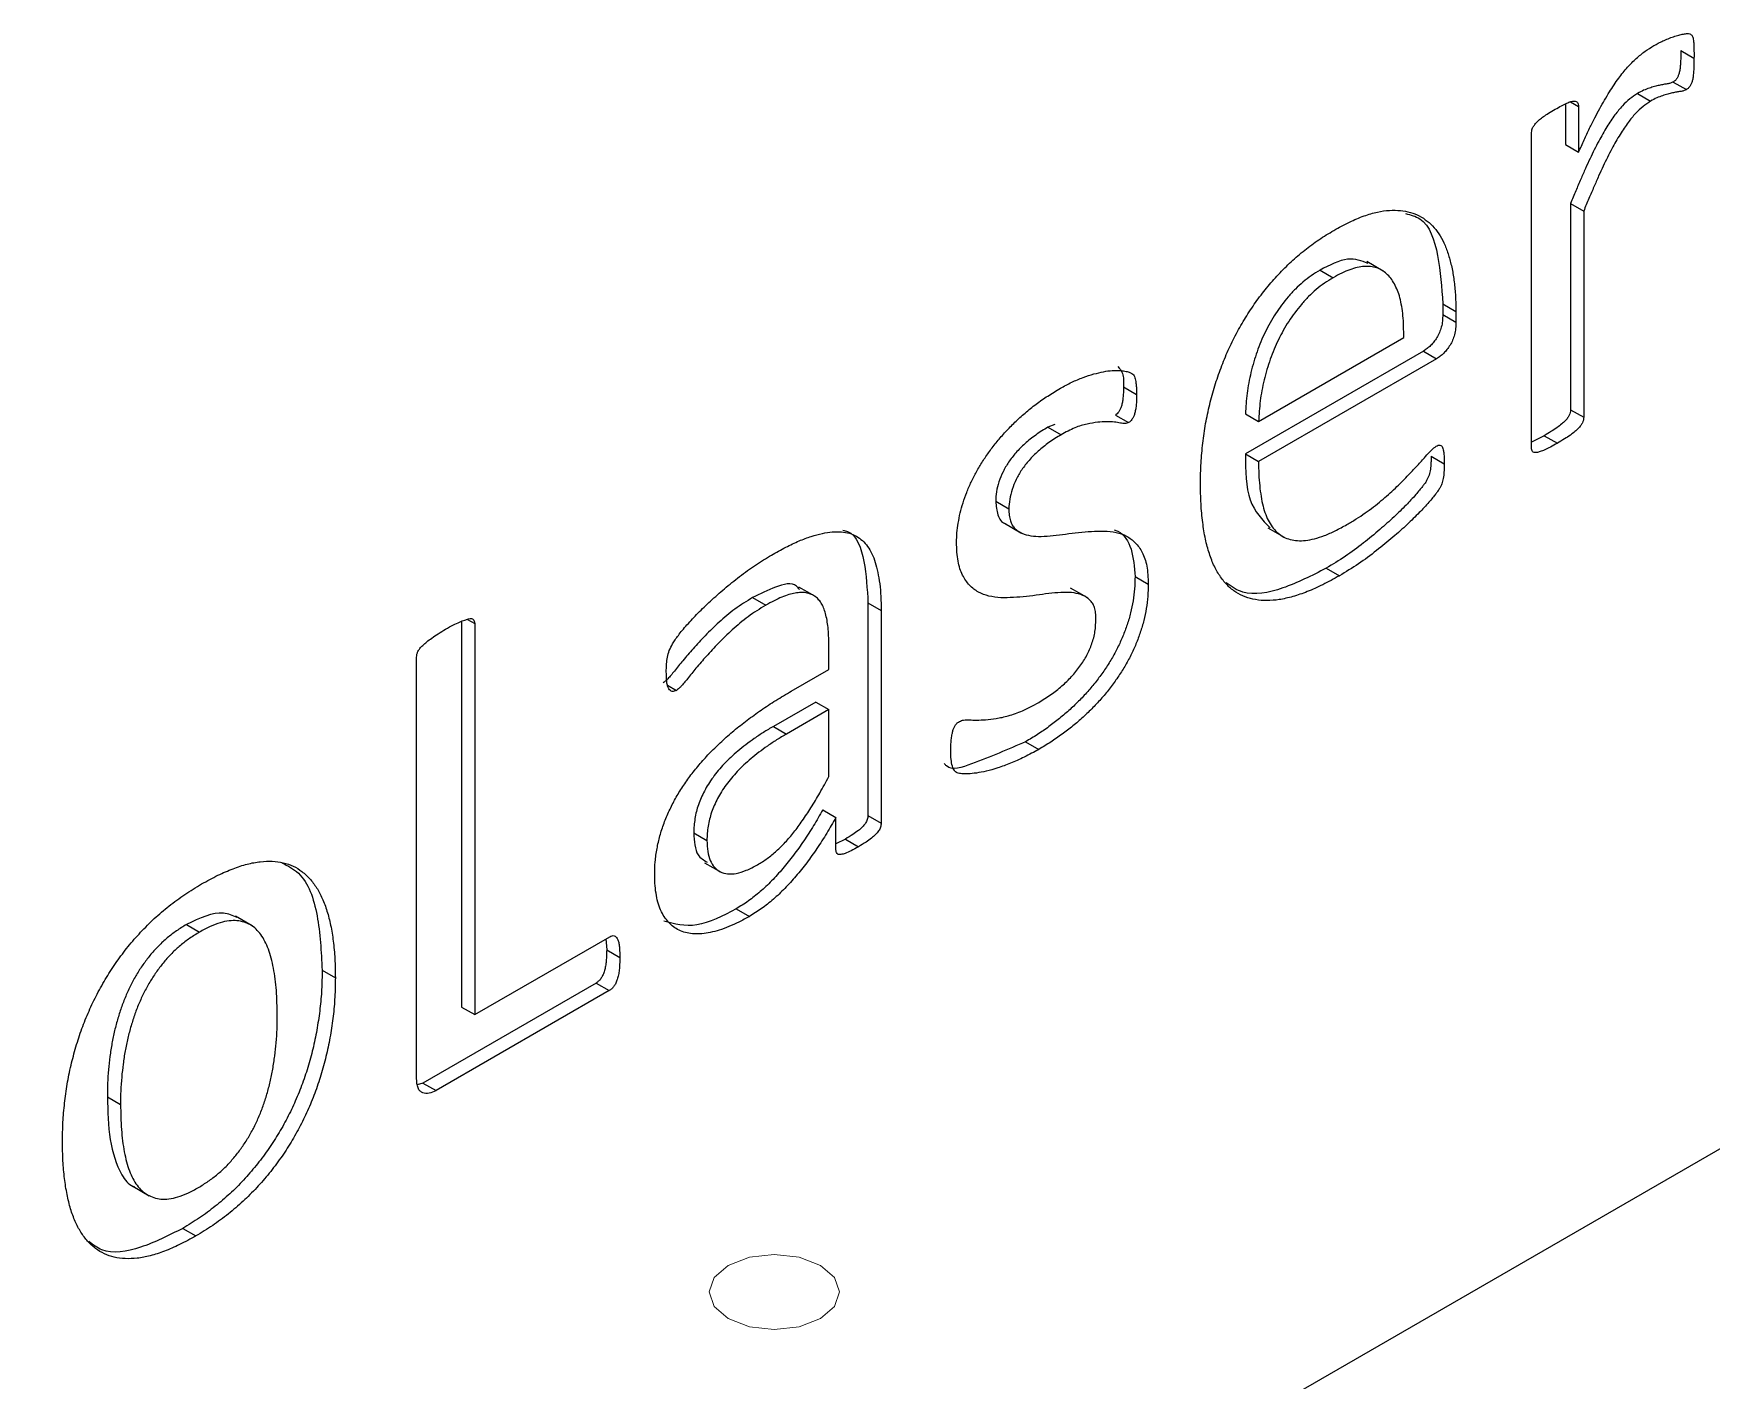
# Model space of a CAD drawing. Header units: millimetres. Extents: x 0 to 210, y 0 to 306.
# Drawn here: x 71.62 to 80.64, y 204.13 to 211.37 of the extents above; entities that cross this region are included whole.
import ezdxf

# ---------------------------------------------------------------- set-up
doc = ezdxf.new("R2010")
doc.units = ezdxf.units.MM

msp = doc.modelspace()

# ---------------------------------------------------------------- linework, layer by layer
at = {"color": 7, "linetype": 'Continuous', "lineweight": 25}
for p, q in [((80.47523758, 211.27737253), (80.54594826, 211.23655213)), ((80.24224329, 211.04661655), (80.31295397, 211.00579614)), ((80.43429297, 211.10851454), (80.50500365, 211.06769413)), ((79.85521931, 210.99030727), (79.85521931, 210.77197094)), ((79.88283026, 211.00144402), (79.92592999, 210.97656307)), ((79.92592999, 210.97656307), (79.92592999, 210.73115053)), ((79.67246341, 209.14499876), (79.67246341, 210.83023993)), ((79.85521931, 210.77197094), (79.92592999, 210.73115053)), ((89.99420713, 210.7508662), (39.43577486, 181.56410451)), ((79.88251572, 210.45619673), (79.88251572, 209.34790018)), ((79.88251572, 210.45619673), (79.95322639, 210.41537633)), ((79.95322639, 210.41537633), (79.95322639, 209.30707978)), ((78.87674026, 210.09308821), (78.78835191, 210.14411372)), ((78.53670564, 210.09805448), (78.60741631, 210.05723407)), ((79.19620619, 209.91702899), (79.19620619, 209.85961596)), ((79.19620619, 209.91702899), (79.26691687, 209.87620858)), ((79.26691687, 209.87620858), (79.26691687, 209.81879555)), ((79.19620619, 209.85961596), (79.26691687, 209.81879555)), ((78.2062567, 209.28529166), (78.98615388, 209.73551672)), ((79.09238238, 209.66233879), (78.13554602, 209.10996891)), ((79.16309306, 209.62151838), (78.2062567, 209.06914851)), ((79.09238238, 209.66233879), (79.16309306, 209.62151838)), ((77.48043239, 209.47026898), (77.55114306, 209.42944857)), ((79.88251572, 209.34790018), (79.95322639, 209.30707978)), ((77.1121805, 209.26814329), (77.07488585, 209.25416388)), ((77.07488585, 209.25416388), (77.14559653, 209.21334347)), ((77.43705061, 209.3191417), (77.50776128, 209.2783213)), ((78.13554602, 209.32611207), (78.2062567, 209.28529166)), ((79.74115935, 209.20832099), (79.67246341, 209.17351714)), ((79.74115935, 209.20832099), (79.81187003, 209.16750059)), ((78.13554602, 209.10996891), (78.2062567, 209.06914851)), ((79.13381442, 209.09749204), (79.2045251, 209.05667163)), ((76.79412286, 208.85567628), (76.86483354, 208.81485587)), ((76.8410765, 208.73739156), (76.92946484, 208.68636605)), ((78.25562842, 208.71336587), (78.34401677, 208.66234036)), ((77.54282416, 208.45090048), (77.61353484, 208.41008007)), ((78.56985127, 208.49611537), (78.64056194, 208.45529496)), ((75.48828251, 208.33823727), (75.55899319, 208.29741686)), ((75.82556284, 208.34402423), (75.73717449, 208.39504973)), ((77.28494347, 208.33854427), (77.19655512, 208.38956977)), ((76.10781334, 208.30975406), (76.10781334, 207.16712227)), ((76.10781334, 208.30975406), (76.17852402, 208.26893365)), ((76.17852402, 208.26893365), (76.17852402, 207.12630186)), ((73.92410122, 208.21114283), (73.92410122, 206.13839569)), ((73.95608617, 208.22113534), (73.9948119, 208.19877945)), ((73.9948119, 208.19877945), (73.9948119, 206.09757528)), ((75.89776103, 207.95262548), (75.89776103, 208.08658921)), ((73.68285303, 205.76100662), (73.68285303, 208.01868943)), ((75.69596264, 207.83612975), (75.89776103, 207.95262548)), ((75.03119113, 207.86708882), (75.07838155, 207.83984637)), ((75.82705035, 207.77730273), (75.59941786, 207.64589329)), ((75.89776103, 207.73648232), (75.67012854, 207.60507288)), ((75.82705035, 207.77730273), (75.89776103, 207.73648232)), ((75.89776103, 207.3768066), (75.89776103, 207.73648232)), ((75.59941786, 207.64589329), (75.67012854, 207.60507288)), ((76.95497666, 207.5638681), (77.02568734, 207.5230477)), ((75.86458291, 207.19838453), (75.93529358, 207.15756413)), ((76.10781334, 207.16712227), (76.17852402, 207.12630186)), ((75.17193672, 207.07489894), (75.2426474, 207.03407854)), ((75.93529358, 206.98645079), (75.93529358, 207.15756413)), ((75.98644184, 207.04076871), (75.93529358, 207.01537484)), ((75.98644184, 207.04076871), (76.05715252, 206.99994831)), ((75.22989211, 206.91405576), (75.31828046, 206.86303025)), ((72.79843436, 206.57512995), (72.71004601, 206.62615546)), ((75.40005664, 206.66623188), (75.47076732, 206.62541148)), ((72.44619606, 206.58207813), (72.51690673, 206.54125773)), ((73.9948119, 206.09757528), (74.72011628, 206.51628459)), ((74.69944143, 206.50434925), (74.70399841, 206.44565106)), ((74.70399841, 206.44565106), (74.77470909, 206.40483065)), ((73.17539992, 206.33659717), (73.2461106, 206.29577676)), ((74.64696843, 206.26750717), (73.7164536, 205.73033239)), ((74.64696843, 206.26750717), (74.7176791, 206.22668676)), ((74.7176791, 206.22668676), (73.78716427, 205.68951199)), ((73.92410122, 206.13839569), (73.9948119, 206.09757528)), ((73.7164536, 205.73033239), (73.68636032, 205.72068386)), ((73.7164536, 205.73033239), (73.78716427, 205.68951199)), ((72.02115209, 205.65619226), (72.09186277, 205.61537185)), ((72.15780453, 205.17594867), (72.24619288, 205.12492316)), ((72.42621119, 204.94946745), (72.49692187, 204.90864704))]:
    msp.add_line(p, q, dxfattribs=at)
at = {"color": 7, "linetype": 'Continuous', "lineweight": 18, "flags": 128}
msp.add_lwpolyline([(75.35694805, 204.75035988), (75.28107759, 204.68480991), (75.25443542, 204.60748846), (75.28107759, 204.530167), (75.35694805, 204.46461704), (75.47049622, 204.42081795), (75.60443542, 204.40543776), (75.73837463, 204.42081795), (75.8519228, 204.46461704), (75.92779326, 204.530167), (75.95443542, 204.60748846), (75.92779326, 204.68480991), (75.8519228, 204.75035988), (75.73837463, 204.79415896), (75.60443542, 204.80953916), (75.47049622, 204.79415896), (75.35694805, 204.75035988)], dxfattribs=at)
at = {"color": 7, "linetype": 'Continuous', "lineweight": 25}
for points, knots in [([(80.33050166, 211.30411708), (80.3381421, 211.30844568), (80.35425886, 211.31757642), (80.37962592, 211.32972333), (80.40716526, 211.34189852), (80.43561693, 211.35215388), (80.46334557, 211.36064939), (80.48792187, 211.36575292), (80.50830278, 211.36979633), (80.52214804, 211.36767062), (80.53111166, 211.36361167), (80.5363572, 211.35731483), (80.54015008, 211.34966837), (80.54234385, 211.33850051), (80.54453356, 211.32307616), (80.54490936, 211.30067015), (80.54633263, 211.27169282), (80.54608668, 211.24920772), (80.54594826, 211.23655213)], [0, 0, 0, 0, 0.0695103247, 0.1466251063, 0.2315389512, 0.321734066, 0.4099563261, 0.4904013224, 0.5568565065, 0.6040331533, 0.6385516149, 0.6652076076, 0.6910303938, 0.7229491632, 0.7647705254, 0.8239887472, 0.9009332346, 1, 1, 1, 1]), ([(79.92592999, 210.73115053), (79.93596191, 210.75348541), (79.95525745, 210.79644462), (79.98376528, 210.85828877), (80.01206731, 210.91433525), (80.04696643, 210.98011292), (80.08865309, 211.05203953), (80.13864932, 211.12650799), (80.18674402, 211.18778013), (80.23516525, 211.23543025), (80.2827656, 211.27480088), (80.31469024, 211.2944068), (80.33050166, 211.30411708)], [0, 0, 0, 0, 0.1004618626, 0.1932297, 0.2787887278, 0.3561357754, 0.4960420431, 0.6157090158, 0.7215123213, 0.816872714, 0.9093019471, 1, 1, 1, 1]), ([(80.47523758, 211.27737253), (80.47516819, 211.2647589), (80.47504176, 211.24177657), (80.47360609, 211.2097662), (80.47145733, 211.1834351), (80.46778648, 211.16169762), (80.46237021, 211.14378244), (80.45547339, 211.12885179), (80.44573976, 211.11617328), (80.43828558, 211.11118588), (80.43429297, 211.10851454)], [0, 0, 0, 0, 0.2257333133, 0.4112915658, 0.5604717992, 0.6781381815, 0.7701496367, 0.846969611, 0.918034076, 1, 1, 1, 1]), ([(80.54594826, 211.23655213), (80.54587887, 211.2239385), (80.54575244, 211.20095616), (80.54431677, 211.16894579), (80.54216801, 211.1426147), (80.53849716, 211.12087721), (80.53308089, 211.10296203), (80.52618406, 211.08803139), (80.51645044, 211.07535288), (80.50899625, 211.07036547), (80.50500365, 211.06769413)], [0, 0, 0, 0, 0.2257333133, 0.4112915658, 0.5604717992, 0.6781381815, 0.7701496367, 0.846969611, 0.918034076, 1, 1, 1, 1]), ([(80.24224329, 211.04661655), (80.22850046, 211.03765427), (80.20076388, 211.01956608), (80.15960216, 210.98010071), (80.11810598, 210.92934706), (80.07552887, 210.86529412), (80.03081634, 210.7865724), (79.99350499, 210.71127675), (79.96199417, 210.64292448), (79.93687658, 210.58494401), (79.91000807, 210.52219349), (79.89189741, 210.47871794), (79.88251572, 210.45619673)], [0, 0, 0, 0, 0.0809335826, 0.1633448848, 0.2529535741, 0.3600839835, 0.4840530961, 0.6297843139, 0.7114179489, 0.8004306105, 0.8966190156, 1, 1, 1, 1]), ([(80.43429297, 211.10851454), (80.42938355, 211.10623392), (80.41836797, 211.10111677), (80.40114071, 211.09809937), (80.38136421, 211.09549413), (80.35862251, 211.09033009), (80.33349513, 211.08491142), (80.3053906, 211.07534772), (80.27483438, 211.06501846), (80.25333031, 211.05287661), (80.24224329, 211.04661655)], [0, 0, 0, 0, 0.0746337228, 0.1674602908, 0.2751189128, 0.396778869, 0.5278700413, 0.6744447998, 0.8321510925, 1, 1, 1, 1]), ([(80.50500365, 211.06769413), (80.50009423, 211.06541352), (80.48907865, 211.06029636), (80.47185139, 211.05727896), (80.45207489, 211.05467372), (80.42933319, 211.04950968), (80.40420581, 211.04409101), (80.37610127, 211.03452731), (80.34554505, 211.02419806), (80.32404098, 211.01205621), (80.31295397, 211.00579614)], [0, 0, 0, 0, 0.0746337228, 0.1674602908, 0.2751189128, 0.396778869, 0.5278700413, 0.6744447998, 0.8321510925, 1, 1, 1, 1]), ([(79.67246341, 210.83023993), (79.67280307, 210.8349525), (79.67344032, 210.84379368), (79.6768042, 210.85848775), (79.68562435, 210.87410013), (79.69872734, 210.89044685), (79.71618655, 210.90782488), (79.73883764, 210.92422805), (79.76714697, 210.94284033), (79.78830361, 210.95507632), (79.80017157, 210.96194018)], [0, 0, 0, 0, 0.0772829389, 0.1449892055, 0.2219411668, 0.3194881072, 0.4417875585, 0.5841468939, 0.7667244077, 1, 1, 1, 1]), ([(79.80017157, 210.96194018), (79.81155357, 210.96849674), (79.83222561, 210.9804048), (79.86018769, 210.99418026), (79.88275224, 211.00421163), (79.89974262, 211.00657323), (79.91204289, 211.00452098), (79.9203664, 210.99885165), (79.92524885, 210.98943632), (79.92569566, 210.98099179), (79.92592999, 210.97656307)], [0, 0, 0, 0, 0.2271962272, 0.4126349198, 0.5604310762, 0.678562844, 0.7721724521, 0.8503303303, 0.9215059574, 1, 1, 1, 1]), ([(80.31295397, 211.00579614), (80.29921114, 210.99683387), (80.27147456, 210.97874568), (80.23031283, 210.93928031), (80.18881665, 210.88852665), (80.14623955, 210.82447371), (80.10152702, 210.74575199), (80.06421567, 210.67045634), (80.03270485, 210.60210407), (80.00758726, 210.5441236), (79.98071875, 210.48137308), (79.96260808, 210.43789754), (79.95322639, 210.41537633)], [0, 0, 0, 0, 0.0809335826, 0.1633448848, 0.2529535741, 0.3600839835, 0.4840530961, 0.6297843139, 0.7114179489, 0.8004306105, 0.8966190156, 1, 1, 1, 1]), ([(78.61034093, 210.31108943), (78.63865431, 210.32680631), (78.69322669, 210.35709968), (78.77172512, 210.38957801), (78.84392052, 210.4117234), (78.90911934, 210.41992236), (78.96870289, 210.41944058), (79.02232088, 210.40913218), (79.07090071, 210.39074755), (79.11319528, 210.36225439), (79.1509959, 210.32683458), (79.1827124, 210.28235807), (79.20981009, 210.23108878), (79.23028789, 210.1708745), (79.24689717, 210.10544728), (79.25856803, 210.03408122), (79.26542037, 209.95750149), (79.26641416, 209.90351671), (79.26691687, 209.87620858)], [0, 0, 0, 0, 0.077659023, 0.1496832512, 0.2171759299, 0.2806991553, 0.3413310647, 0.4002056352, 0.4571903021, 0.5139826947, 0.5709760858, 0.6279555174, 0.6864182245, 0.7462128576, 0.8078644908, 0.8703301056, 0.9344066321, 1, 1, 1, 1]), ([(78.99673408, 210.40139261), (79.02353443, 210.39465428), (79.11591742, 210.37142673), (79.17841855, 210.17985289), (79.19027069, 210.00472988), (79.19620619, 209.91702899)], [0, 0, 0, 0, 0.1694350571, 0.5840564666, 1, 1, 1, 1]), ([(77.89429783, 208.95266311), (77.8947146, 208.98859233), (77.89552844, 209.05875218), (77.90609659, 209.16649801), (77.92033221, 209.27119544), (77.94269353, 209.37455267), (77.97022183, 209.47492817), (78.00358576, 209.57238098), (78.04190718, 209.66629266), (78.08614766, 209.75653191), (78.13564359, 209.84271314), (78.18992737, 209.92506135), (78.2493252, 210.0029463), (78.31350328, 210.07592325), (78.38197371, 210.14457292), (78.45483723, 210.20634684), (78.53134981, 210.26353373), (78.58365256, 210.295022), (78.61034093, 210.31108943)], [0, 0, 0, 0, 0.0754354862, 0.1473046475, 0.2162688163, 0.2822251943, 0.34590267, 0.4069527778, 0.4663052273, 0.523942804, 0.5809056873, 0.6376136647, 0.6945281484, 0.7523852457, 0.8115130734, 0.8723422395, 0.9348604508, 1, 1, 1, 1]), ([(78.79501246, 210.13402512), (78.76002863, 210.14714652), (78.68535873, 210.17515299), (78.58829417, 210.12481073), (78.53670564, 210.09805448)], [0, 0, 0, 0, 0.4685130945, 1, 1, 1, 1]), ([(78.53670564, 210.09805448), (78.52091667, 210.08842496), (78.4901354, 210.06965182), (78.44558349, 210.03540273), (78.40400589, 209.99718633), (78.36554675, 209.95536604), (78.33036743, 209.91027046), (78.29739602, 209.86402666), (78.26813612, 209.81515864), (78.24164185, 209.76483942), (78.21816023, 209.71277629), (78.19774136, 209.6592486), (78.18014195, 209.60418432), (78.16012164, 209.52904459), (78.14222231, 209.4343305), (78.13778682, 209.36243404), (78.13554602, 209.32611207)], [0, 0, 0, 0, 0.0688725322, 0.1342699807, 0.1964150959, 0.2576842815, 0.31715024, 0.3760085416, 0.4342053481, 0.4925057385, 0.5515261257, 0.6118608591, 0.6734206836, 0.737576197, 0.8674239144, 1, 1, 1, 1]), ([(78.60741631, 210.05723407), (78.59162735, 210.04760456), (78.56084608, 210.02883141), (78.51629416, 209.99458233), (78.47471657, 209.95636593), (78.43625743, 209.91454563), (78.40107811, 209.86945006), (78.36810669, 209.82320625), (78.3388468, 209.77433823), (78.31235253, 209.72401902), (78.2888709, 209.67195589), (78.26845204, 209.6184282), (78.25085263, 209.56336392), (78.23083232, 209.48822418), (78.21293299, 209.39351009), (78.2084975, 209.32161364), (78.2062567, 209.28529166)], [0, 0, 0, 0, 0.0688725322, 0.1342699807, 0.1964150959, 0.2576842815, 0.31715024, 0.3760085416, 0.4342053481, 0.4925057385, 0.5515261257, 0.6118608591, 0.6734206836, 0.737576197, 0.8674239144, 1, 1, 1, 1]), ([(78.98615388, 209.73551672), (78.98619462, 209.75599487), (78.98627394, 209.79586776), (78.98301135, 209.85214234), (78.97598997, 209.90295131), (78.96670007, 209.94915557), (78.95326591, 209.98940554), (78.93672637, 210.02430022), (78.91719062, 210.05434668), (78.89477394, 210.07922801), (78.86944263, 210.0988508), (78.84046837, 210.11122783), (78.80893534, 210.11839589), (78.77418549, 210.11833076), (78.73663642, 210.11274464), (78.6961859, 210.10032496), (78.65276861, 210.08226628), (78.62287349, 210.06576566), (78.60741631, 210.05723407)], [0, 0, 0, 0, 0.0773780166, 0.1506622716, 0.2202321916, 0.2870646895, 0.3496975328, 0.4107496359, 0.4698388345, 0.5275299891, 0.5838912787, 0.6397180705, 0.6948500373, 0.7513586536, 0.8088529467, 0.8694577149, 0.932503531, 1, 1, 1, 1]), ([(79.19620619, 209.85961596), (79.19586475, 209.8479489), (79.19522524, 209.82609664), (79.18974558, 209.79300867), (79.17920204, 209.76263795), (79.16541582, 209.73528849), (79.14837327, 209.71267774), (79.13110265, 209.6915385), (79.11192979, 209.67528207), (79.09889483, 209.66665099), (79.09238238, 209.66233879)], [0, 0, 0, 0, 0.1669474989, 0.3126907189, 0.4409304696, 0.5591222451, 0.6727782306, 0.7802622941, 0.890216001, 1, 1, 1, 1]), ([(79.26691687, 209.81879555), (79.26657543, 209.8071285), (79.26593591, 209.78527624), (79.26045625, 209.75218827), (79.24991272, 209.72181755), (79.2361265, 209.69446808), (79.21908394, 209.67185733), (79.20181332, 209.65071809), (79.18264047, 209.63446166), (79.16960551, 209.62583059), (79.16309306, 209.62151838)], [0, 0, 0, 0, 0.1669474989, 0.3126907189, 0.4409304696, 0.5591222451, 0.6727782306, 0.7802622941, 0.890216001, 1, 1, 1, 1]), ([(77.14169704, 209.46325936), (77.16203682, 209.47431938), (77.20288002, 209.4965284), (77.26314002, 209.52128477), (77.32051897, 209.54037462), (77.37255078, 209.55200898), (77.41846651, 209.5597912), (77.45632596, 209.55932363), (77.48665429, 209.55588902), (77.50953115, 209.55050055), (77.52520514, 209.54379463), (77.53499906, 209.53567067), (77.54045128, 209.52537796), (77.54355499, 209.51278568), (77.54663188, 209.49787318), (77.54891703, 209.47924869), (77.55113691, 209.45652452), (77.55114089, 209.43902587), (77.55114306, 209.42944857)], [0, 0, 0, 0, 0.11567817758, 0.23228698939, 0.34578408751, 0.44901913322, 0.54173675166, 0.62234719366, 0.69035530385, 0.74268590336, 0.78129942472, 0.80829646838, 0.82979656075, 0.85379437247, 0.88116857587, 0.91384967842, 0.95284851887, 1, 1, 1, 1]), ([(77.44967016, 209.57997589), (77.45964115, 209.56903692), (77.4823689, 209.54410279), (77.48112857, 209.49681239), (77.48043239, 209.47026898)], [0, 0, 0, 0, 0.438714445, 1, 1, 1, 1]), ([(76.58407055, 208.63588866), (76.58434578, 208.65259714), (76.58489324, 208.68583225), (76.59239101, 208.738886), (76.6027353, 208.79271571), (76.61810684, 208.84794523), (76.63736036, 208.9037762), (76.66208568, 208.95959868), (76.69048727, 209.01521118), (76.72326871, 209.07031736), (76.76074547, 209.12458707), (76.80203932, 209.17832822), (76.84800093, 209.23081354), (76.89812523, 209.28235825), (76.95300459, 209.33177986), (77.01191051, 209.37964439), (77.07544759, 209.42317616), (77.11910293, 209.44958914), (77.14169704, 209.46325936)], [0, 0, 0, 0, 0.0540453228, 0.1075024178, 0.1613698505, 0.2151533665, 0.2694800235, 0.3242723609, 0.3795741191, 0.4364197911, 0.4950741581, 0.5565301599, 0.6201854163, 0.6879756766, 0.759439323, 0.8351211791, 0.9146658541, 1, 1, 1, 1]), ([(77.48043239, 209.47026898), (77.48039032, 209.45992147), (77.48031218, 209.44070106), (77.47847408, 209.41308458), (77.47512603, 209.38887362), (77.470624, 209.36828361), (77.46421988, 209.35055922), (77.45579987, 209.33664468), (77.44661425, 209.32568169), (77.44019011, 209.32128861), (77.43705061, 209.3191417)], [0, 0, 0, 0, 0.2080106405, 0.3863782933, 0.5362090303, 0.662984213, 0.7628872753, 0.8511646361, 0.927263575, 1, 1, 1, 1]), ([(77.55114306, 209.42944857), (77.551101, 209.41910107), (77.55102285, 209.39988065), (77.54918476, 209.37226418), (77.54583671, 209.34805322), (77.54133468, 209.32746321), (77.53493056, 209.30973882), (77.52651055, 209.29582428), (77.51732493, 209.28486128), (77.51090079, 209.28046821), (77.50776128, 209.2783213)], [0, 0, 0, 0, 0.2080106405, 0.3863782933, 0.5362090303, 0.662984213, 0.7628872753, 0.8511646361, 0.927263575, 1, 1, 1, 1]), ([(79.88251572, 209.34790018), (79.88238056, 209.34302779), (79.88212288, 209.3337385), (79.8759097, 209.31801194), (79.86635729, 209.30232327), (79.85242424, 209.2860514), (79.83335887, 209.26916755), (79.80895141, 209.2497857), (79.77739582, 209.23015284), (79.75415274, 209.21614928), (79.74115935, 209.20832099)], [0, 0, 0, 0, 0.0746975081, 0.1424118008, 0.2158617876, 0.3100956665, 0.4246086208, 0.575323277, 0.7625964841, 1, 1, 1, 1]), ([(77.07488585, 209.25416388), (77.05289637, 209.24066694), (77.01119941, 209.21507375), (76.95300323, 209.16865809), (76.90341346, 209.11971156), (76.86331992, 209.06810754), (76.83233215, 209.01465397), (76.81031496, 208.96043943), (76.79654579, 208.90602271), (76.79493697, 208.8725927), (76.79412286, 208.85567628)], [0, 0, 0, 0, 0.16856715156, 0.31964085167, 0.45254517281, 0.5701358717, 0.67766417698, 0.78455484248, 0.89097937039, 1, 1, 1, 1]), ([(77.50776128, 209.2783213), (77.5014382, 209.27613897), (77.48551111, 209.27064196), (77.46195777, 209.27767821), (77.42968636, 209.28185346), (77.38893019, 209.28358302), (77.34008803, 209.28068121), (77.28332929, 209.27173376), (77.2176143, 209.25257216), (77.17040535, 209.22685704), (77.14559653, 209.21334347)], [0, 0, 0, 0, 0.049290785, 0.1241575461, 0.2233517512, 0.3428905603, 0.4804481729, 0.6363849268, 0.8089163557, 1, 1, 1, 1]), ([(79.95322639, 209.30707978), (79.95309124, 209.30220738), (79.95283356, 209.29291809), (79.94662038, 209.27719154), (79.93706797, 209.26150287), (79.92313492, 209.245231), (79.90406955, 209.22834715), (79.87966209, 209.20896529), (79.8481065, 209.18933243), (79.82486342, 209.17532888), (79.81187003, 209.16750059)], [0, 0, 0, 0, 0.0746975081, 0.1424118008, 0.2158617876, 0.3100956665, 0.4246086208, 0.575323277, 0.7625964841, 1, 1, 1, 1]), ([(77.14559653, 209.21334347), (77.12360704, 209.19984653), (77.08191009, 209.17425334), (77.02371391, 209.12783769), (76.97412413, 209.07889116), (76.9340306, 209.02728713), (76.90304283, 208.97383356), (76.88102564, 208.91961903), (76.86725647, 208.8652023), (76.86564765, 208.83177229), (76.86483354, 208.81485587)], [0, 0, 0, 0, 0.16856715156, 0.31964085167, 0.45254517281, 0.5701358717, 0.67766417698, 0.78455484248, 0.89097937039, 1, 1, 1, 1]), ([(78.68101911, 208.7308174), (78.69792835, 208.74066209), (78.73065933, 208.75971831), (78.77828411, 208.79224243), (78.82310937, 208.82440792), (78.87744944, 208.86852999), (78.93842563, 208.92280933), (79.00294267, 208.98660633), (79.05649239, 209.04425601), (79.0999012, 209.09182986), (79.13238703, 209.13027007), (79.15258942, 209.14565737), (79.16065588, 209.15180125)], [0, 0, 0, 0, 0.1013556813, 0.1961927748, 0.286596348, 0.3720157256, 0.5284931605, 0.6650230693, 0.7824769239, 0.8779575631, 0.9512705721, 1, 1, 1, 1]), ([(79.16065588, 209.15180125), (79.16445853, 209.15373854), (79.1717079, 209.15743179), (79.18138295, 209.15736561), (79.18980671, 209.15411473), (79.19546462, 209.1446533), (79.19990043, 209.13088824), (79.20239925, 209.11124205), (79.20449401, 209.0863562), (79.20451409, 209.06718169), (79.2045251, 209.05667163)], [0, 0, 0, 0, 0.089644472, 0.17089824, 0.2530660275, 0.3465442205, 0.4602127991, 0.6050801564, 0.7835340285, 1, 1, 1, 1]), ([(79.81187003, 209.16750059), (79.79936579, 209.16062282), (79.77661367, 209.14810835), (79.7455247, 209.13147246), (79.72086744, 209.12280463), (79.701353, 209.1169937), (79.68727949, 209.11718096), (79.67773668, 209.12196685), (79.67326965, 209.13209582), (79.67273721, 209.14061689), (79.67246341, 209.14499876)], [0, 0, 0, 0, 0.2303970038, 0.4192195353, 0.5711810645, 0.6923876535, 0.7874011359, 0.859313501, 0.9276534899, 1, 1, 1, 1]), ([(78.13554602, 209.10996891), (78.13669866, 209.02031334), (78.13891898, 208.84760897), (78.22617482, 208.75659931), (78.26813376, 208.71283527)], [0, 0, 0, 0, 0.5191274533, 1, 1, 1, 1]), ([(78.2062567, 209.06914851), (78.20645399, 209.04635531), (78.2068379, 209.00200215), (78.21223802, 208.93998831), (78.21899689, 208.88209462), (78.22984888, 208.83023285), (78.24361414, 208.78360611), (78.26248047, 208.7444066), (78.28426067, 208.71015802), (78.31077085, 208.68324143), (78.3411892, 208.6623345), (78.37654359, 208.64990999), (78.41554858, 208.64311223), (78.45916604, 208.6439226), (78.50792465, 208.65377725), (78.56128878, 208.67104329), (78.61959626, 208.6969893), (78.66004241, 208.71926466), (78.68101911, 208.7308174)], [0, 0, 0, 0, 0.0726862798, 0.1414398026, 0.2075631469, 0.2702946731, 0.3300250936, 0.3876639343, 0.4433748831, 0.4984196083, 0.5527899469, 0.6082328076, 0.6642390714, 0.7231110496, 0.7852659374, 0.8517424272, 0.9231087297, 1, 1, 1, 1]), ([(79.13381442, 209.09749204), (79.13376612, 209.08995142), (79.13367542, 209.07579064), (79.13185559, 209.05508589), (79.13071945, 209.03706636), (79.12821993, 209.02037142), (79.12497887, 209.00476179), (79.11989732, 208.98941253), (79.11285199, 208.97426184), (79.10575643, 208.96035644), (79.0967199, 208.94726923), (79.08550774, 208.93265919), (79.06960373, 208.91395428), (79.04127692, 208.87931149), (78.9956318, 208.83134601), (78.93129557, 208.76845988), (78.85459991, 208.70027012), (78.76751625, 208.62889965), (78.67133988, 208.55719317), (78.60435058, 208.51687772), (78.56985127, 208.49611537)], [0, 0, 0, 0, 0.029101049, 0.054649852, 0.0765776449, 0.0965485915, 0.114731066, 0.1316476088, 0.1494032396, 0.1679457981, 0.1808949883, 0.1998606253, 0.2271997156, 0.2610406174, 0.3450806361, 0.4474335948, 0.5658248231, 0.7003358151, 0.8456737373, 1, 1, 1, 1]), ([(79.2045251, 209.05667163), (79.2044768, 209.04913102), (79.2043861, 209.03497024), (79.20256627, 209.01426548), (79.20143012, 208.99624595), (79.19893061, 208.97955101), (79.19568955, 208.96394139), (79.190608, 208.94859213), (79.18356267, 208.93344143), (79.17646711, 208.91953603), (79.16743057, 208.90644883), (79.15621842, 208.89183879), (79.14031441, 208.87313388), (79.1119876, 208.83849109), (79.06634247, 208.7905256), (79.00200625, 208.72763948), (78.92531059, 208.65944972), (78.83822693, 208.58807925), (78.74205056, 208.51637277), (78.67506126, 208.47605732), (78.64056194, 208.45529496)], [0, 0, 0, 0, 0.029101049, 0.054649852, 0.0765776449, 0.0965485915, 0.114731066, 0.1316476088, 0.1494032396, 0.1679457981, 0.1808949883, 0.1998606253, 0.2271997156, 0.2610406174, 0.3450806361, 0.4474335948, 0.5658248231, 0.7003358151, 0.8456737373, 1, 1, 1, 1]), ([(78.64056194, 208.45529496), (78.61080789, 208.43893856), (78.55310021, 208.40721548), (78.46918725, 208.36922054), (78.39114218, 208.34293466), (78.31833071, 208.32570764), (78.25171948, 208.32098755), (78.19016048, 208.32535508), (78.13438818, 208.34086869), (78.08367681, 208.36581239), (78.0390289, 208.40194802), (78.00048835, 208.44908392), (77.96706693, 208.50601071), (77.94053028, 208.57469003), (77.9194121, 208.65344365), (77.9054062, 208.74379595), (77.89566563, 208.84343309), (77.89476242, 208.91556188), (77.89429783, 208.95266311)], [0, 0, 0, 0, 0.0711392015, 0.1379737369, 0.2014346852, 0.2615247512, 0.3191117718, 0.374954756, 0.42996192, 0.4846568416, 0.5398146766, 0.5962744025, 0.6549927743, 0.7163255804, 0.7810589697, 0.8496473587, 0.9226623815, 1, 1, 1, 1]), ([(76.79412286, 208.85567628), (76.79641739, 208.83032616), (76.80100538, 208.77963772), (76.82648691, 208.73986944), (76.84830317, 208.73511496), (76.85094516, 208.73453918)], [0, 0, 0, 0, 0.4678890843, 0.9355602877, 1, 1, 1, 1]), ([(76.86483354, 208.81485587), (76.8651409, 208.80317125), (76.86573766, 208.7804846), (76.87225408, 208.75136522), (76.88268431, 208.72740145), (76.90178288, 208.70211887), (76.93512443, 208.68174928), (76.98335683, 208.66881314), (77.03988897, 208.6656578), (77.10323074, 208.67127259), (77.17044618, 208.67979957), (77.23950994, 208.68855372), (77.30891567, 208.69529268), (77.37665599, 208.69653801), (77.4415084, 208.69155134), (77.49824086, 208.67061276), (77.5466682, 208.63540304), (77.57767192, 208.59138734), (77.59640913, 208.54738075), (77.60678753, 208.50769789), (77.61244694, 208.46142881), (77.6131653, 208.42752202), (77.61353484, 208.41008007)], [0, 0, 0, 0, 0.0274294242, 0.0532564471, 0.0776240526, 0.101991658, 0.1511857175, 0.2042834606, 0.261469367, 0.3231472243, 0.3881007046, 0.4544261979, 0.5214088441, 0.589036675, 0.6556575557, 0.7201954998, 0.7842474551, 0.8500542647, 0.884589146, 0.9205278427, 0.959118838, 1, 1, 1, 1]), ([(75.97321576, 208.70037114), (75.98150853, 208.69843979), (76.04566082, 208.68349896), (76.09538062, 208.53492253), (76.10365959, 208.38498254), (76.10781334, 208.30975406)], [0, 0, 0, 0, 0.0688777994, 0.5328337142, 1, 1, 1, 1]), ([(77.43020234, 208.70157831), (77.43676556, 208.69945032), (77.48004232, 208.68541872), (77.53098024, 208.60484372), (77.53887642, 208.50221184), (77.54282416, 208.45090048)], [0, 0, 0, 0, 0.0820568348, 0.5410693815, 1, 1, 1, 1]), ([(75.58872677, 208.56674871), (75.61456762, 208.58103041), (75.66438045, 208.60856093), (75.73619803, 208.64338558), (75.80175448, 208.66727432), (75.86164271, 208.68436647), (75.9156954, 208.69207494), (75.96475617, 208.69327004), (76.0081964, 208.68538146), (76.04597776, 208.66905978), (76.07909635, 208.64561526), (76.1070547, 208.61399639), (76.12994041, 208.57454644), (76.14806121, 208.52753119), (76.16126033, 208.4729534), (76.17182601, 208.41219696), (76.17742005, 208.34347393), (76.17814914, 208.29424535), (76.17852402, 208.26893365)], [0, 0, 0, 0, 0.0829849862, 0.15996833, 0.2309831384, 0.2967785435, 0.3580175506, 0.4161095238, 0.4710896471, 0.5243347843, 0.5767973165, 0.6297529018, 0.6841108046, 0.7402226373, 0.7994351011, 0.8619582136, 0.929023522, 1, 1, 1, 1]), ([(77.33277185, 208.22323265), (77.33245642, 208.23453872), (77.33183933, 208.25665754), (77.32532584, 208.2850146), (77.3150598, 208.3084583), (77.29532755, 208.33231396), (77.26272461, 208.35319826), (77.21416699, 208.3652516), (77.15781859, 208.36786171), (77.09485563, 208.36202934), (77.02781128, 208.35321871), (76.9585611, 208.34387287), (76.88939046, 208.33845805), (76.82111835, 208.3358989), (76.75751649, 208.34472278), (76.70010653, 208.36558128), (76.65129297, 208.40252773), (76.62002963, 208.44804336), (76.60094016, 208.49347027), (76.59165195, 208.5355463), (76.58493447, 208.5826598), (76.58436372, 208.61782578), (76.58407055, 208.63588866)], [0, 0, 0, 0, 0.0264307386, 0.0517082189, 0.0755548677, 0.0990659928, 0.1480165776, 0.2005943851, 0.2572882693, 0.3180916823, 0.3821630387, 0.4485626736, 0.515383274, 0.5826763964, 0.6489012506, 0.7140030012, 0.7790012971, 0.8461971208, 0.8813676026, 0.9182808052, 0.9580252198, 1, 1, 1, 1]), ([(75.02427618, 207.936947), (75.02454494, 207.95192335), (75.02502332, 207.97858048), (75.02858229, 208.01737091), (75.03952451, 208.05488271), (75.05531415, 208.08610906), (75.07212631, 208.11339583), (75.09009911, 208.13658835), (75.11092735, 208.16382834), (75.14617798, 208.20362033), (75.19605484, 208.25781835), (75.26366716, 208.32195578), (75.33807231, 208.38808065), (75.41866575, 208.45269684), (75.50274766, 208.51521215), (75.56008689, 208.54958174), (75.58872677, 208.56674871)], [0, 0, 0, 0, 0.0563931712, 0.1003769527, 0.1397198296, 0.1823882609, 0.2081569167, 0.2390200086, 0.2748640689, 0.3163351025, 0.4102801003, 0.5140435354, 0.6277218741, 0.7484506847, 0.874355812, 1, 1, 1, 1]), ([(77.54282416, 208.45090048), (77.54247418, 208.42945256), (77.54178897, 208.38746092), (77.53295245, 208.32187689), (77.52016433, 208.25730853), (77.50143654, 208.19326242), (77.47787107, 208.1304841), (77.44996652, 208.06881031), (77.41700103, 208.00865353), (77.37994606, 207.94997758), (77.33864068, 207.89366123), (77.29402729, 207.83863985), (77.24509, 207.78668246), (77.19287026, 207.73605599), (77.13737529, 207.68851698), (77.07906471, 207.64360511), (77.01797991, 207.60146503), (76.97627493, 207.57657776), (76.95497666, 207.5638681)], [0, 0, 0, 0, 0.0647248321, 0.1267209951, 0.1865453247, 0.2445635335, 0.3014216315, 0.3576310267, 0.4143305325, 0.4719295863, 0.5303415248, 0.590034348, 0.6523229537, 0.7169237214, 0.7840963538, 0.8531463025, 0.9250034273, 1, 1, 1, 1]), ([(78.56985127, 208.49611537), (78.49232199, 208.45654476), (78.3374789, 208.37751352), (78.14157375, 208.34132862), (78.06062518, 208.39750608), (78.03239333, 208.4170987)], [0, 0, 0, 0, 0.3950583829, 0.7890188142, 1, 1, 1, 1]), ([(75.48828251, 208.33823727), (75.47202572, 208.32853165), (75.44026281, 208.30956858), (75.39379618, 208.2777549), (75.34980046, 208.24336504), (75.29623682, 208.19606646), (75.23532524, 208.13698343), (75.17063498, 208.06700285), (75.11553126, 208.0030795), (75.07629765, 207.9548541), (75.0503308, 207.92102055), (75.03365419, 207.90360031), (75.02006957, 207.88901261), (75.01144884, 207.88320981), (75.00767087, 207.88066677)], [0, 0, 0, 0, 0.0952906216, 0.186181152, 0.2732482423, 0.3568766519, 0.5107924503, 0.6498672411, 0.7704149498, 0.872370113, 0.9141924531, 0.9495882467, 0.9779074446, 1, 1, 1, 1]), ([(75.73926122, 208.38104013), (75.73444992, 208.38792734), (75.70889206, 208.42451259), (75.60936601, 208.39946721), (75.52871753, 208.35868459), (75.48828251, 208.33823727)], [0, 0, 0, 0, 0.10364981778, 0.55059365521, 1, 1, 1, 1]), ([(75.89776103, 208.08658921), (75.89710354, 208.11762676), (75.89586159, 208.17625341), (75.88384417, 208.24057581), (75.87044448, 208.28368071), (75.85696367, 208.30963018), (75.84094934, 208.3309543), (75.82180641, 208.34725484), (75.79952394, 208.35796313), (75.77501273, 208.36523878), (75.74685976, 208.36611048), (75.71610065, 208.36321142), (75.68186293, 208.35452651), (75.64426263, 208.34149361), (75.60276562, 208.321585), (75.57394533, 208.30567241), (75.55899319, 208.29741686)], [0, 0, 0, 0, 0.1442134007, 0.2724038063, 0.3321271679, 0.3880772119, 0.4426480527, 0.4959784851, 0.5490573574, 0.6026936498, 0.6586436939, 0.7174132274, 0.7793610883, 0.8470064668, 0.9206260509, 1, 1, 1, 1]), ([(77.61353484, 208.41008007), (77.61318486, 208.38863215), (77.61249965, 208.34664052), (77.60366313, 208.28105649), (77.59087501, 208.21648813), (77.57214722, 208.15244202), (77.54858174, 208.08966369), (77.5206772, 208.02798991), (77.48771171, 207.96783313), (77.45065673, 207.90915717), (77.40935136, 207.85284083), (77.36473797, 207.79781945), (77.31580068, 207.74586206), (77.26358094, 207.69523559), (77.20808597, 207.64769657), (77.14977539, 207.60278471), (77.08869059, 207.56064462), (77.04698561, 207.53575735), (77.02568734, 207.5230477)], [0, 0, 0, 0, 0.0647248321, 0.1267209951, 0.1865453247, 0.2445635335, 0.3014216315, 0.3576310267, 0.4143305325, 0.4719295863, 0.5303415248, 0.590034348, 0.6523229537, 0.7169237214, 0.7840963538, 0.8531463025, 0.9250034273, 1, 1, 1, 1]), ([(75.55899319, 208.29741686), (75.5427364, 208.28771125), (75.51097349, 208.26874818), (75.46450686, 208.2369345), (75.42051113, 208.20254463), (75.3669475, 208.15524605), (75.30603591, 208.09616303), (75.24134566, 208.02618245), (75.18624194, 207.9622591), (75.14700833, 207.9140337), (75.12104148, 207.88020014), (75.10436487, 207.86277991), (75.09078024, 207.84819221), (75.08215952, 207.8423894), (75.07838155, 207.83984637)], [0, 0, 0, 0, 0.0952906216, 0.186181152, 0.2732482423, 0.3568766519, 0.5107924503, 0.6498672411, 0.7704149498, 0.872370113, 0.9141924531, 0.9495882467, 0.9779074446, 1, 1, 1, 1]), ([(73.68285303, 208.01868943), (73.68325823, 208.02367304), (73.68405709, 208.03349828), (73.68973327, 208.05025729), (73.70087716, 208.06709943), (73.71724799, 208.08353012), (73.73870149, 208.10183498), (73.76642254, 208.12267914), (73.80039658, 208.14651603), (73.82533356, 208.16107874), (73.83883246, 208.16896183)], [0, 0, 0, 0, 0.0690550282, 0.1361428946, 0.2115820834, 0.3032686087, 0.4269725219, 0.5816730595, 0.7735509872, 1, 1, 1, 1]), ([(73.83883246, 208.16896183), (73.85265975, 208.17688285), (73.87776602, 208.19126509), (73.91187184, 208.2065559), (73.93934152, 208.21782619), (73.96062443, 208.22372734), (73.97716445, 208.22695236), (73.9879277, 208.22218463), (73.9936225, 208.212228), (73.99441163, 208.20330528), (73.9948119, 208.19877945)], [0, 0, 0, 0, 0.2317710216, 0.420827934, 0.5754407725, 0.6964317919, 0.7905861104, 0.8639342843, 0.9309841188, 1, 1, 1, 1]), ([(77.0251999, 207.77493332), (77.0471784, 207.78849838), (77.08914404, 207.81439944), (77.14881897, 207.86107316), (77.20150902, 207.91226181), (77.24743107, 207.96729267), (77.28496467, 208.02715807), (77.3125834, 208.09108702), (77.33045194, 208.1585823), (77.33197434, 208.20100791), (77.33277185, 208.22323265)], [0, 0, 0, 0, 0.1508560855, 0.2880439026, 0.4143365269, 0.5316758458, 0.6438594345, 0.754000149, 0.8711324967, 1, 1, 1, 1]), ([(75.07838155, 207.83984637), (75.07427872, 207.83797928), (75.06625972, 207.83433006), (75.0547155, 207.83352819), (75.04564298, 207.8392255), (75.03675797, 207.84789032), (75.03099496, 207.86350891), (75.02645737, 207.8835181), (75.02511364, 207.90908701), (75.02456432, 207.92736141), (75.02427618, 207.936947)], [0, 0, 0, 0, 0.0901816897, 0.17626040509, 0.26948588748, 0.37424635001, 0.50058309232, 0.64662355837, 0.81464099756, 1, 1, 1, 1]), ([(74.96188441, 206.84835686), (74.96232117, 206.87174062), (74.96317193, 206.91728906), (74.97336775, 206.988135), (74.98880213, 207.05750541), (75.01087811, 207.12605662), (75.03956096, 207.19319916), (75.07286599, 207.25935651), (75.11229108, 207.32377777), (75.15695766, 207.38691651), (75.20726971, 207.44863853), (75.26255236, 207.50911636), (75.32336218, 207.56779401), (75.38899283, 207.6253309), (75.45974662, 207.68094563), (75.53470204, 207.73573357), (75.61400226, 207.78739821), (75.66817277, 207.81960661), (75.69596264, 207.83612975)], [0, 0, 0, 0, 0.06032764666, 0.11751018532, 0.17175277452, 0.22458104126, 0.27703318776, 0.32921928754, 0.38260564269, 0.43767590809, 0.49515774067, 0.55633861975, 0.62001063091, 0.68833175129, 0.76058622447, 0.8366622498, 0.91620654985, 1, 1, 1, 1]), ([(76.59918106, 207.67309332), (76.60677111, 207.67599836), (76.62561184, 207.68320954), (76.65534431, 207.68069031), (76.69412083, 207.68010048), (76.74177912, 207.68144346), (76.79838888, 207.68828851), (76.86443675, 207.70226707), (76.94119064, 207.72899104), (76.99619685, 207.75907238), (77.0251999, 207.77493332)], [0, 0, 0, 0, 0.0511320148, 0.1269248085, 0.2260308544, 0.3436212452, 0.4791652226, 0.6327342247, 0.8063523174, 1, 1, 1, 1]), ([(75.59941786, 207.64589329), (75.58169695, 207.63557989), (75.54750708, 207.61568173), (75.49808763, 207.58219069), (75.45213271, 207.54931103), (75.40983543, 207.51524054), (75.37095767, 207.48117465), (75.3356965, 207.44617881), (75.30374024, 207.41038944), (75.27557706, 207.37366531), (75.2501756, 207.33711114), (75.22878187, 207.30001566), (75.21098786, 207.26271809), (75.19617224, 207.22564572), (75.18536513, 207.18816738), (75.17777303, 207.15069479), (75.1725447, 207.11224102), (75.17214377, 207.08761593), (75.17193672, 207.07489894)], [0, 0, 0, 0, 0.0918881421, 0.177284501, 0.2571571422, 0.3318735338, 0.4007725647, 0.4652946931, 0.525992938, 0.5835306828, 0.6376452103, 0.6900930437, 0.7399934278, 0.7898653299, 0.8390125928, 0.8905379992, 0.9434712213, 1, 1, 1, 1]), ([(76.55287467, 207.51915195), (76.55306901, 207.53015262), (76.55342497, 207.5503011), (76.55573645, 207.57914472), (76.55962066, 207.60356492), (76.56388926, 207.62373748), (76.56941576, 207.64061669), (76.57789571, 207.65461197), (76.58803313, 207.66577591), (76.59539638, 207.67060909), (76.59918106, 207.67309332)], [0, 0, 0, 0, 0.2138276117, 0.3916401936, 0.5419386101, 0.657340321, 0.7529243375, 0.8337315791, 0.9145388207, 1, 1, 1, 1]), ([(75.67012854, 207.60507288), (75.65240763, 207.59475949), (75.61821776, 207.57486132), (75.56879831, 207.54137028), (75.52284338, 207.50849063), (75.48054611, 207.47442013), (75.44166835, 207.44035425), (75.40640718, 207.4053584), (75.37445092, 207.36956904), (75.34628774, 207.3328449), (75.32088628, 207.29629073), (75.29949254, 207.25919525), (75.28169853, 207.22189768), (75.26688292, 207.18482531), (75.2560758, 207.14734697), (75.24848371, 207.10987438), (75.24325537, 207.07142062), (75.24285445, 207.04679552), (75.2426474, 207.03407854)], [0, 0, 0, 0, 0.0918881421, 0.177284501, 0.2571571422, 0.3318735338, 0.4007725647, 0.4652946931, 0.525992938, 0.5835306828, 0.6376452103, 0.6900930437, 0.7399934278, 0.7898653299, 0.8390125928, 0.8905379992, 0.9434712213, 1, 1, 1, 1]), ([(76.95497666, 207.5638681), (76.86105017, 207.52324541), (76.72009962, 207.46228507), (76.55179776, 207.4048168), (76.52167743, 207.44208463), (76.51810291, 207.44650737)], [0, 0, 0, 0, 0.63772998223, 0.9570078184, 1, 1, 1, 1]), ([(77.02568734, 207.5230477), (76.99966871, 207.5086899), (76.94863425, 207.48052767), (76.87483039, 207.44758218), (76.80673103, 207.42304658), (76.7454988, 207.40504154), (76.6928198, 207.39588845), (76.64827869, 207.39010422), (76.61423854, 207.39131771), (76.5877267, 207.39438231), (76.57006511, 207.40833412), (76.55939585, 207.43372462), (76.55353562, 207.4713947), (76.55311209, 207.50199671), (76.55287467, 207.51915195)], [0, 0, 0, 0, 0.1323967636, 0.2596908081, 0.3774360534, 0.4849328667, 0.5801160394, 0.6613459349, 0.727549481, 0.7763995241, 0.8174789925, 0.8641676508, 0.9238534618, 1, 1, 1, 1]), ([(75.51512398, 206.90318504), (75.53240056, 206.91388919), (75.56661358, 206.93508672), (75.61659978, 206.97630328), (75.66465731, 207.02335222), (75.71118631, 207.0777721), (75.756716, 207.14066856), (75.80366261, 207.2109472), (75.85101958, 207.29071002), (75.88171434, 207.34724901), (75.89776103, 207.3768066)], [0, 0, 0, 0, 0.1137080733, 0.2251773794, 0.3351982988, 0.4481734977, 0.5684098468, 0.700136955, 0.8432368275, 1, 1, 1, 1]), ([(75.86458291, 207.19838453), (75.84844115, 207.16979285), (75.81642569, 207.11308432), (75.76404517, 207.03161562), (75.70879304, 206.95444354), (75.65094098, 206.88227626), (75.59110495, 206.81575639), (75.52906549, 206.75730766), (75.46520234, 206.70636952), (75.42188253, 206.67967927), (75.40005664, 206.66623188)], [0, 0, 0, 0, 0.1306715137, 0.2591729828, 0.3858343813, 0.5116770934, 0.6353157816, 0.7562545575, 0.8771933333, 1, 1, 1, 1]), ([(76.10781334, 207.16712227), (76.10730329, 207.15998815), (76.10632667, 207.14632823), (76.09417271, 207.12373286), (76.07674313, 207.10470279), (76.05414431, 207.084023), (76.02321261, 207.06299576), (75.99992422, 207.04891849), (75.98644184, 207.04076871)], [0, 0, 0, 0, 0.1206805192, 0.2310708561, 0.3565804906, 0.514949707, 0.719189042, 1, 1, 1, 1]), ([(75.17193672, 207.07489894), (75.17440826, 207.02959), (75.17850774, 206.95443728), (75.22544038, 206.9277924), (75.24407773, 206.91721149)], [0, 0, 0, 0, 0.6028915448, 1, 1, 1, 1]), ([(75.93529358, 207.15756413), (75.91915183, 207.12897245), (75.88713637, 207.07226391), (75.83475585, 206.99079522), (75.77950372, 206.91362313), (75.72165166, 206.84145586), (75.66181563, 206.77493598), (75.59977616, 206.71648725), (75.53591302, 206.66554911), (75.49259321, 206.63885887), (75.47076732, 206.62541148)], [0, 0, 0, 0, 0.1306715137, 0.2591729828, 0.3858343813, 0.5116770934, 0.6353157816, 0.7562545575, 0.8771933333, 1, 1, 1, 1]), ([(76.17852402, 207.12630186), (76.17801396, 207.11916775), (76.17703735, 207.10550783), (76.16488339, 207.08291246), (76.14745381, 207.06388239), (76.12485499, 207.0432026), (76.09392329, 207.02217536), (76.0706349, 207.00809809), (76.05715252, 206.99994831)], [0, 0, 0, 0, 0.1206805192, 0.2310708561, 0.3565804906, 0.514949707, 0.719189042, 1, 1, 1, 1]), ([(75.2426474, 207.03407854), (75.24335247, 207.01353918), (75.24470892, 206.97402461), (75.25899891, 206.92525117), (75.28144044, 206.88761781), (75.31345269, 206.86319263), (75.35330192, 206.85128268), (75.4013021, 206.85498136), (75.45595733, 206.87161426), (75.49473513, 206.89230574), (75.51512398, 206.90318504)], [0, 0, 0, 0, 0.1299336864, 0.2499723987, 0.3658272847, 0.4808626479, 0.5991708069, 0.7219010532, 0.8537793557, 1, 1, 1, 1]), ([(76.05715252, 206.99994831), (76.04367578, 206.99256618), (76.01975219, 206.97946161), (75.9878028, 206.96403373), (75.96445497, 206.95802422), (75.94661624, 206.95660252), (75.93658172, 206.96775055), (75.93573923, 206.97998128), (75.93529358, 206.98645079)], [0, 0, 0, 0, 0.2772453669, 0.4921594968, 0.6549423391, 0.7759004695, 0.8814612767, 1, 1, 1, 1]), ([(72.52763032, 206.79961534), (72.55691329, 206.81584476), (72.61355762, 206.84723859), (72.6955539, 206.88222436), (72.77202821, 206.90792882), (72.84256576, 206.92080826), (72.90734548, 206.92305675), (72.96684185, 206.91579146), (73.02043295, 206.89738122), (73.06793243, 206.86794741), (73.10991293, 206.82878093), (73.14670152, 206.78050131), (73.17742299, 206.72204904), (73.20271592, 206.65448213), (73.22198923, 206.57734813), (73.23615829, 206.49185799), (73.24438001, 206.39741648), (73.24552501, 206.33016939), (73.2461106, 206.29577676)], [0, 0, 0, 0, 0.071868294, 0.1390204506, 0.2027203332, 0.2634065691, 0.3215900906, 0.378177301, 0.4338185, 0.4894010231, 0.5457387414, 0.60321488, 0.6622902538, 0.7241236611, 0.7883758868, 0.8556074033, 0.9261523475, 1, 1, 1, 1]), ([(72.95876751, 206.91306916), (72.99027252, 206.89723837), (73.08741921, 206.84842364), (73.1599822, 206.63541437), (73.1702554, 206.43630521), (73.17539992, 206.33659717)], [0, 0, 0, 0, 0.1932929589, 0.596024741, 1, 1, 1, 1]), ([(75.47076732, 206.62541148), (75.45190194, 206.61492167), (75.41488994, 206.59434172), (75.3608375, 206.57022078), (75.30941276, 206.55087885), (75.26118483, 206.53833295), (75.21586327, 206.53122042), (75.17417193, 206.53079094), (75.13566744, 206.53567877), (75.10087753, 206.54677007), (75.06943172, 206.56351597), (75.04216095, 206.5870112), (75.01803127, 206.61561119), (74.99754251, 206.64989589), (74.98118928, 206.69041233), (74.97036721, 206.73775035), (74.96327512, 206.79037077), (74.96235559, 206.8287108), (74.96188441, 206.84835686)], [0, 0, 0, 0, 0.0738946767, 0.1449739955, 0.2129072946, 0.2782370905, 0.3406802187, 0.4016121373, 0.4599198932, 0.517097533, 0.5738268255, 0.6304022974, 0.6874379866, 0.7460922792, 0.8059267193, 0.8681552769, 0.9324406293, 1, 1, 1, 1]), ([(71.77990389, 205.41501841), (71.78042345, 205.44949564), (71.7814421, 205.51709252), (71.79068794, 205.62074662), (71.80431549, 205.72286904), (71.82491089, 205.82436316), (71.85113657, 205.92415829), (71.88310876, 206.02165611), (71.92156694, 206.11653718), (71.9655317, 206.20864246), (72.01527684, 206.29796842), (72.0712487, 206.38329502), (72.13275068, 206.46501209), (72.20046757, 206.54215278), (72.27378112, 206.61585571), (72.35332572, 206.68342326), (72.43859113, 206.74568207), (72.49737318, 206.78128783), (72.52763032, 206.79961534)], [0, 0, 0, 0, 0.0703101593, 0.1378517889, 0.2032971147, 0.2667942766, 0.3283494306, 0.3881104467, 0.4459857165, 0.5032862837, 0.5603639692, 0.6174142232, 0.6749251446, 0.7343258499, 0.7960128565, 0.8603496867, 0.928117181, 1, 1, 1, 1]), ([(72.71799589, 206.61922744), (72.694561, 206.62983759), (72.61949089, 206.66382559), (72.51681753, 206.61539203), (72.44619606, 206.58207813)], [0, 0, 0, 0, 0.3121733307, 1, 1, 1, 1]), ([(75.40005664, 206.66623188), (75.32720848, 206.62822325), (75.18357867, 206.55328419), (75.06783572, 206.58477633), (75.01079688, 206.60029585)], [0, 0, 0, 0, 0.50719391918, 1, 1, 1, 1]), ([(72.44619606, 206.58207813), (72.42829859, 206.57103295), (72.39362728, 206.549636), (72.34342932, 206.51186147), (72.29723496, 206.46932035), (72.25492181, 206.42287761), (72.21661854, 206.37255268), (72.18109453, 206.31959841), (72.15004371, 206.26283755), (72.12195294, 206.20354323), (72.097652, 206.14169356), (72.07739387, 206.07742759), (72.05907709, 206.01087367), (72.04517342, 205.94225199), (72.03470871, 205.87238449), (72.02690233, 205.80099329), (72.02182711, 205.72835938), (72.02137982, 205.68053931), (72.02115209, 205.65619226)], [0, 0, 0, 0, 0.0653894927, 0.1266737301, 0.1848917888, 0.2409422987, 0.2956182197, 0.350496746, 0.4059246462, 0.4623135679, 0.5208484824, 0.5808780955, 0.6441675448, 0.7099706102, 0.7788858276, 0.8495677413, 0.9234090771, 1, 1, 1, 1]), ([(72.51690673, 206.54125773), (72.49900926, 206.53021254), (72.46433795, 206.5088156), (72.41414, 206.47104106), (72.36794564, 206.42849995), (72.32563249, 206.38205721), (72.28732921, 206.33173228), (72.25180521, 206.27877801), (72.22075439, 206.22201714), (72.19266362, 206.16272282), (72.16836268, 206.10087315), (72.14810455, 206.03660719), (72.12978777, 205.97005326), (72.1158841, 205.90143159), (72.10541938, 205.83156409), (72.09761301, 205.76017289), (72.09253779, 205.68753897), (72.0920905, 205.63971891), (72.09186277, 205.61537185)], [0, 0, 0, 0, 0.0653894927, 0.1266737301, 0.1848917888, 0.2409422987, 0.2956182197, 0.350496746, 0.4059246462, 0.4623135679, 0.5208484824, 0.5808780955, 0.6441675448, 0.7099706102, 0.7788858276, 0.8495677413, 0.9234090771, 1, 1, 1, 1]), ([(72.93415173, 206.0937347), (72.93337627, 206.13895127), (72.93186356, 206.22715697), (72.91804095, 206.32802196), (72.90316217, 206.40157528), (72.88705828, 206.4488742), (72.86879483, 206.49143093), (72.84696727, 206.52813715), (72.82091317, 206.55780408), (72.79131322, 206.5812337), (72.75646689, 206.5956286), (72.71789393, 206.60347962), (72.67469215, 206.60293731), (72.62649009, 206.59284205), (72.57326576, 206.57194867), (72.53610892, 206.5517145), (72.51690673, 206.54125773)], [0, 0, 0, 0, 0.1435245331, 0.2799788328, 0.3452683036, 0.4072298206, 0.4670639528, 0.524867208, 0.5810077665, 0.6362478167, 0.6910415967, 0.7471821552, 0.8049823979, 0.8650778792, 0.9302739363, 1, 1, 1, 1]), ([(74.70399841, 206.44565106), (74.70380989, 206.4337138), (74.70346217, 206.41169458), (74.70106696, 206.38039941), (74.69747614, 206.35323486), (74.69125915, 206.32917825), (74.68294184, 206.3083147), (74.67311438, 206.29040665), (74.66045696, 206.27660005), (74.65156667, 206.27060694), (74.64696843, 206.26750717)], [0, 0, 0, 0, 0.2007340446, 0.3702699445, 0.5095597198, 0.6314532248, 0.7357717921, 0.8258473056, 0.9099244866, 1, 1, 1, 1]), ([(74.72011628, 206.51628459), (74.72460511, 206.51853442), (74.73321523, 206.52284986), (74.74444258, 206.52157792), (74.75424549, 206.51672398), (74.76185319, 206.50579361), (74.76847106, 206.49000803), (74.77166125, 206.46677564), (74.77420595, 206.43819974), (74.77453221, 206.41656141), (74.77470909, 206.40483065)], [0, 0, 0, 0, 0.089068866, 0.1708451946, 0.256252117, 0.3558742286, 0.4746576214, 0.6205937377, 0.7943128933, 1, 1, 1, 1]), ([(74.77470909, 206.40483065), (74.77452057, 206.3928934), (74.77417285, 206.37087417), (74.77177763, 206.33957901), (74.76818682, 206.31241445), (74.76196982, 206.28835785), (74.75365252, 206.26749429), (74.74382505, 206.24958624), (74.73116764, 206.23577965), (74.72227735, 206.22978653), (74.7176791, 206.22668676)], [0, 0, 0, 0, 0.2007340446, 0.3702699445, 0.5095597198, 0.6314532248, 0.7357717921, 0.8258473056, 0.9099244866, 1, 1, 1, 1]), ([(73.17539992, 206.33659717), (73.17484283, 206.30229291), (73.17374761, 206.2348533), (73.16497507, 206.13149741), (73.14962932, 206.02848724), (73.12954676, 205.92693281), (73.10330764, 205.8267966), (73.07049653, 205.72903077), (73.03244176, 205.63385356), (72.98844745, 205.541665), (72.93838641, 205.45272252), (72.88236881, 205.36698613), (72.82027264, 205.28508673), (72.75254897, 205.20687108), (72.67906783, 205.13321841), (72.59965924, 205.06595663), (72.51481039, 205.00293856), (72.45631411, 204.96763507), (72.42621119, 204.94946745)], [0, 0, 0, 0, 0.06987855111, 0.13737602894, 0.20291501835, 0.26674380996, 0.32825872557, 0.3881462302, 0.44631351311, 0.50357662306, 0.56033833167, 0.61735129216, 0.67568216048, 0.73521559316, 0.79686227523, 0.8611570487, 0.92854966959, 1, 1, 1, 1]), ([(73.2461106, 206.29577676), (73.2455535, 206.26147251), (73.24445829, 206.19403289), (73.23568575, 206.09067701), (73.22034, 205.98766683), (73.20025744, 205.8861124), (73.17401831, 205.78597619), (73.14120721, 205.68821037), (73.10315244, 205.59303315), (73.05915813, 205.50084459), (73.00909709, 205.41190211), (72.95307949, 205.32616573), (72.89098332, 205.24426632), (72.82325965, 205.16605068), (72.74977851, 205.092398), (72.67036992, 205.02513622), (72.58552107, 204.96211816), (72.52702479, 204.92681466), (72.49692187, 204.90864704)], [0, 0, 0, 0, 0.06987855111, 0.13737602894, 0.20291501835, 0.26674380996, 0.32825872557, 0.3881462302, 0.44631351311, 0.50357662306, 0.56033833167, 0.61735129216, 0.67568216048, 0.73521559316, 0.79686227523, 0.8611570487, 0.92854966959, 1, 1, 1, 1]), ([(72.51057007, 205.16869299), (72.5283059, 205.17964142), (72.56265563, 205.2008457), (72.6125177, 205.23849556), (72.65868449, 205.28106033), (72.70131642, 205.32761082), (72.74012636, 205.37798625), (72.77530216, 205.43099859), (72.80707242, 205.48700218), (72.83461122, 205.54596114), (72.85924378, 205.60754944), (72.87943064, 205.67160054), (72.89720423, 205.73795965), (72.91050124, 205.80628354), (72.92112493, 205.87633317), (72.92903372, 205.94815043), (72.93330898, 206.0209369), (72.93386738, 206.06917214), (72.93415173, 206.0937347)], [0, 0, 0, 0, 0.0648053416, 0.1255112396, 0.18373696, 0.2403360275, 0.2955227326, 0.3504084811, 0.4049851567, 0.4613814993, 0.5194132142, 0.5794507273, 0.6425449619, 0.7082038951, 0.7771281818, 0.8484077046, 0.922805511, 1, 1, 1, 1]), ([(73.78716427, 205.68951199), (73.7747663, 205.68387129), (73.74917423, 205.6722277), (73.72001107, 205.6744137), (73.70006076, 205.68551777), (73.69011224, 205.70401741), (73.6835576, 205.72905209), (73.68309945, 205.74983032), (73.68285303, 205.76100662)], [0, 0, 0, 0, 0.2125470945, 0.4387426359, 0.5592015971, 0.6878305152, 0.8320886173, 1, 1, 1, 1]), ([(72.02115209, 205.65619226), (72.02337484, 205.57760306), (72.02781255, 205.42069953), (72.07882358, 205.25916538), (72.13507479, 205.18271811), (72.16484777, 205.17326282), (72.16742846, 205.17244325)], [0, 0, 0, 0, 0.3932816919, 0.7851879536, 0.9813803358, 1, 1, 1, 1]), ([(72.09186277, 205.61537185), (72.09298185, 205.57001371), (72.09515994, 205.48173268), (72.10718091, 205.37902831), (72.12388248, 205.30690699), (72.13840164, 205.25823395), (72.1580582, 205.21709157), (72.17929287, 205.17989218), (72.20609932, 205.15123988), (72.23644943, 205.12900782), (72.27076513, 205.11376424), (72.30906657, 205.10537531), (72.35257164, 205.10692937), (72.40082939, 205.11706308), (72.45421211, 205.13799797), (72.49136824, 205.15823484), (72.51057007, 205.16869299)], [0, 0, 0, 0, 0.14453765399, 0.28131520787, 0.34607466689, 0.40834033257, 0.46777476269, 0.52550156265, 0.58141277136, 0.63652306193, 0.6916333525, 0.74721120637, 0.80467869425, 0.86525633803, 0.93036616156, 1, 1, 1, 1]), ([(72.49692187, 204.90864704), (72.46763891, 204.89241765), (72.41099461, 204.86102387), (72.32899814, 204.82603776), (72.2525245, 204.80033448), (72.18198461, 204.78745093), (72.11721312, 204.78521688), (72.05768728, 204.79243043), (72.00411497, 204.81106039), (71.9561482, 204.83986249), (71.91409022, 204.87902053), (71.87796913, 204.92801524), (71.84700353, 204.98601032), (71.82229096, 205.05425705), (71.80357596, 205.13190843), (71.78994707, 205.21810208), (71.78160604, 205.31279531), (71.78047982, 205.38043094), (71.77990389, 205.41501841)], [0, 0, 0, 0, 0.0717996044, 0.1388875789, 0.202526579, 0.2631548128, 0.3212827242, 0.3778158502, 0.433403869, 0.4892115195, 0.5454953919, 0.6027101021, 0.6617290133, 0.7233707328, 0.7878504693, 0.8549502832, 0.9258245518, 1, 1, 1, 1]), ([(72.42621119, 204.94946745), (72.35069154, 204.91121421), (72.19985623, 204.83481106), (72.01624052, 204.80642354), (71.94418955, 204.86121392), (71.92199436, 204.87809201)], [0, 0, 0, 0, 0.4096204864, 0.8181345428, 1, 1, 1, 1])]:
    msp.add_open_spline(points, degree=3, knots=knots, dxfattribs=at)

doc.saveas('drawing.dxf')
